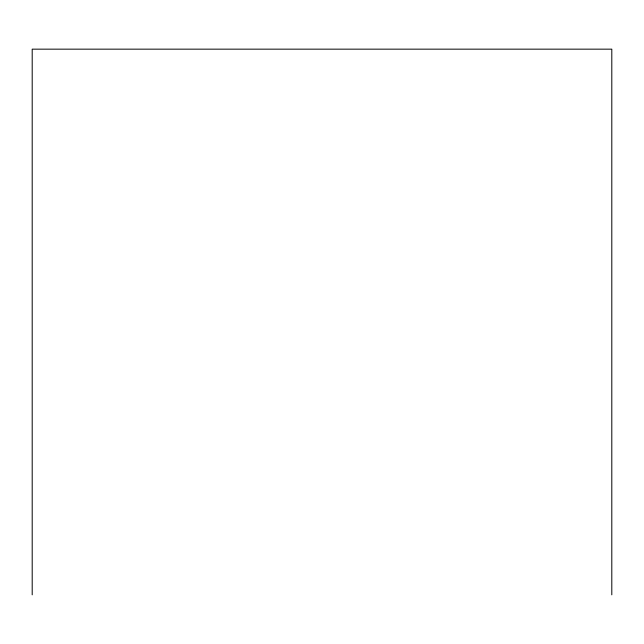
<?xml version="1.0" encoding="UTF-8"?>
<svg xmlns="http://www.w3.org/2000/svg" width="644" height="644" viewBox="0 0 644 644"><rect width="100%" height="100%" fill="white"/><g stroke="black" fill="none" stroke-linecap="round" stroke-linejoin="round"><path stroke-width="0.97" d="M611.8 594.839L611.8 49.161L32.2 49.161L32.2 594.839"/></g></svg>
